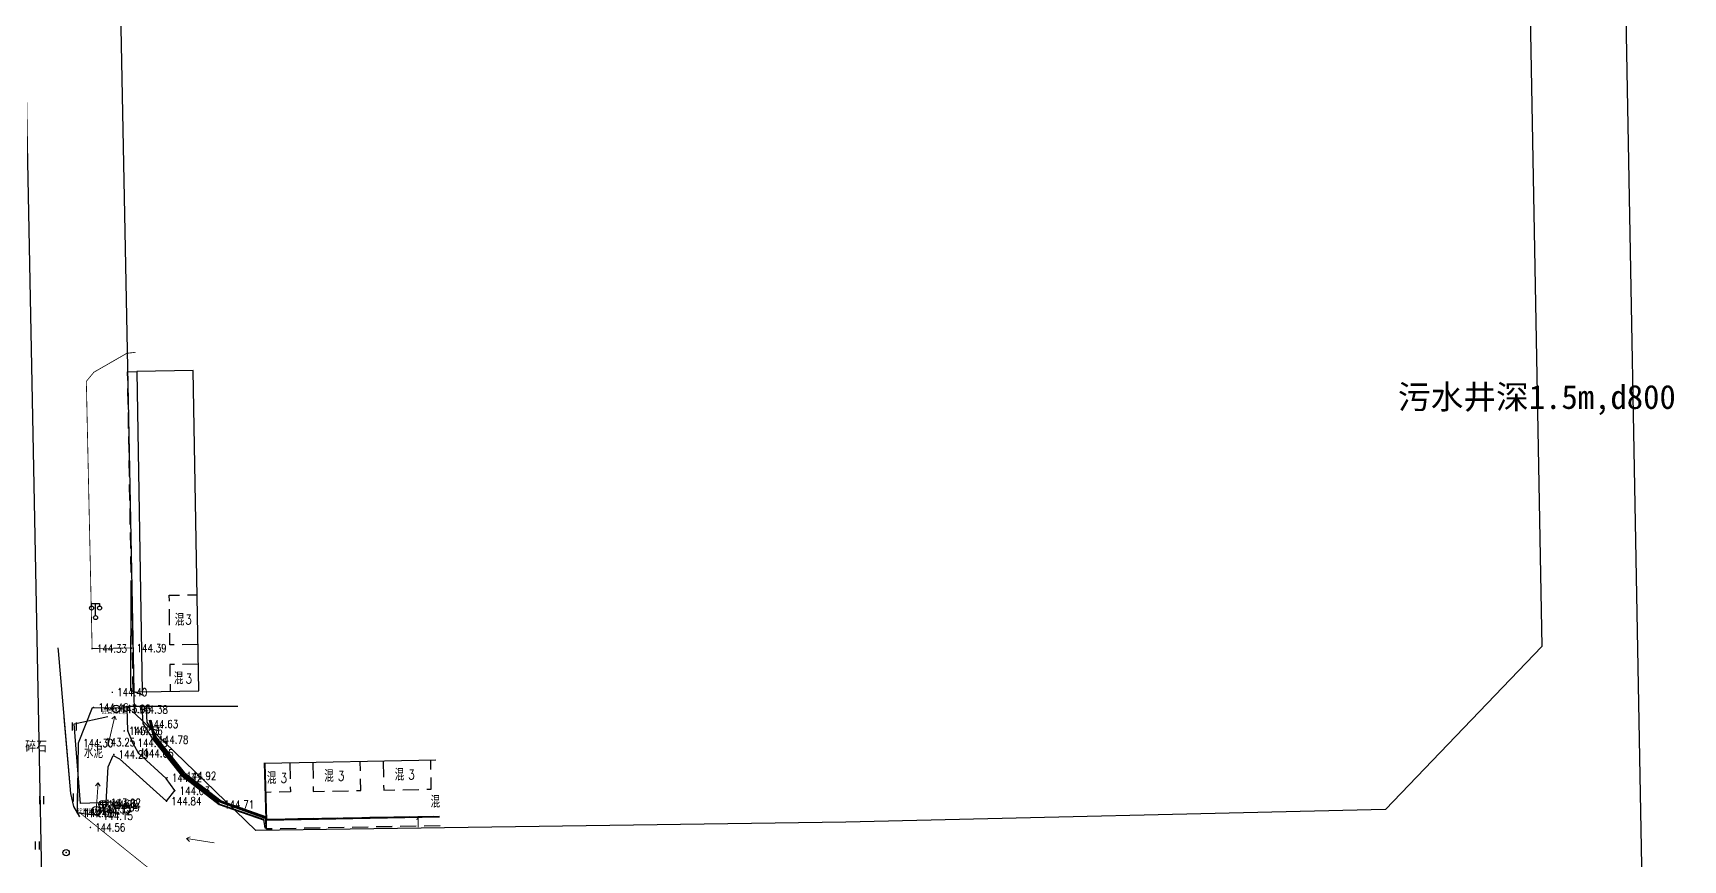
# Model space of a CAD drawing. Extents: x 529262 to 576451, y 2694391 to 2717535.
# Drawn here: x 563677.2 to 563883.4, y 2709334.2 to 2709437.5 of the extents above; entities that cross this region are included whole.
import ezdxf
from ezdxf.enums import TextEntityAlignment as Align
from ezdxf.xclip import XClip

# ---------------------------------------------------------------- set-up
doc = ezdxf.new("R2010")
doc.units = 0
doc.header["$XCLIPFRAME"] = 0
doc.linetypes.add('X5', pattern=[3, 2, -1])
for name, color, linetype in [('COMPONENT', 8, 'Continuous'), ('DLDW', 8, 'Continuous'), ('DLSS', 4, 'Continuous'), ('DMTZ', 8, 'Continuous'), ('GCD', 8, 'Continuous'), ('JMD', 8, 'Continuous'), ('KZD', 8, 'Continuous'), ('PP-COM', 7, 'Continuous'), ('RD-中线', 40, 'Continuous'), ('RD-红线', 7, 'Continuous'), ('ZBTZ', 8, 'Continuous'), ('ZJ', 7, 'Continuous')]:
    doc.layers.add(name, color=color, linetype=linetype)
doc.layers.add('SXSS', color=5, linetype='Continuous', lineweight=0)
doc.layers.add('现状管道深度（物探资料）', color=2, linetype='Continuous', plot=False)
doc.styles.add('HZ', font='rs.shx', dxfattribs={"width": 0.8, "bigfont": 'hztxt.shx'})
doc.styles.get("Standard").update_dxf_attribs({"font": '', "height": 2.5, "bigfont": 'smfs.shx'})
doc.styles.add('宋体', font='', dxfattribs={"width": 0.75})
doc.styles.get('Standard').set_extended_font_data('FangSong_GB2312')
doc.styles.get('宋体').set_extended_font_data('SimSun')
doc.linetypes.add('10421', pattern='A,2,[150,AAA.SHX,S=0.5,R=0,X=0,Y=0.5],1e-11', length=2)
doc.linetypes.add('1161', pattern='A,0,[149,AAA.SHX,S=0.15,R=0,X=0,Y=0],-1.6', length=1.6)
doc.linetypes.add('444', pattern='A,4.5,[145,AAA.SHX,S=1,R=0,X=0,Y=1],4.5,-0.5,[146,AAA.SHX,S=1,R=0,X=0,Y=0],-0.5', length=10)

# ---------------------------------------------------------------- blocks, each defined once
blk = doc.blocks.new('A$C19FD0107')
at = {"layer": 'RD-中线', "color": 8, "linetype": 'Continuous', "flags": 128}
blk.add_lwpolyline([(-7114.57, 14662.94), (-7124.46, 15200.21, 0.000824), (-7124.48, 15201.2), (-7126.39, 15289.25, -0.001188), (-7126.42, 15290.68), (-7134.81, 15786.15, -0.001971), (-7134.84, 15788.51), (-7135.46, 15856.79, -0.007213), (-7135.41, 15865.44), (-7130.8, 16098.5)], format="xyb", dxfattribs=at)
blk.add_lwpolyline([(-7325.56, 15239.3), (-7314.16, 14658.58)], dxfattribs=at)
at = {"layer": 'RD-红线', "color": 8, "linetype": 'Continuous', "flags": 128}
for points in [[(-7136.34, 15193.56), (-7132.23, 14970.26)], [(-7312.59, 15190.34), (-7312.5, 15185.46), (-7308.21, 14966.95), (-7308.11, 14961.98)], [(-7151.75, 14949.9), (-7219.21, 14948.29), (-7292.91, 14947.27)]]:
    blk.add_lwpolyline(points, dxfattribs=at)
at = {"layer": 'RD-红线', "color": 8}
for points in [[(-7151.75, 14949.9), (-7132.23, 14970.26, 0.412605)], [(-7308.11, 14961.98), (-7292.91, 14947.27, 0.412502)]]:
    blk.add_lwpolyline(points, format="xyb", dxfattribs=at)
blk = doc.blocks.new('gc121')
at = {"color": 8}
for p, q in [((-0.5, -1), (-0.5, 1)), ((0.5, -1), (0.5, 1))]:
    blk.add_line(p, q, dxfattribs=at)
blk = doc.blocks.new('gc086')
at = {"color": 8}
for p, q in [((0, 0), (7, 0)), ((7, 0), (6.18, 0.57)), ((7, 0), (6.18, -0.57))]:
    blk.add_line(p, q, dxfattribs=at)
blk = doc.blocks.new('GC200')
at = {"linetype": 'Continuous', "const_width": 0.2, "flags": 128}
blk.add_lwpolyline([(-0.1, 0, 1), (0.1, 0, 1)], format="xyb", close=True, dxfattribs=at)
blk = doc.blocks.new('gc097')
at = {"color": 8}
for p, q in [((-1, 2.9), (-1, 3.5)), ((-1, 3.5), (1, 3.5)), ((0, 0.5), (0, 3.5)), ((1, 3.5), (1, 2.9))]:
    blk.add_line(p, q, dxfattribs=at)
for centre in [(-1, 2.4), (0, 0), (1, 2.4)]:
    blk.add_circle(centre, 0.5, dxfattribs=at)
blk = doc.blocks.new('gc117')
at = {"color": 8}
blk.add_circle((0, 0), 0.8, dxfattribs=at)
blk.add_point((0, 0), dxfattribs=at)
blk = doc.blocks.new('gcbj0102')
for p, q in [((-1, 0), (1, 0)), ((0, -1), (0, 1))]:
    blk.add_line(p, q)
blk.add_circle((0, 0), 1)

msp = doc.modelspace()

# ---------------------------------------------------------------- linework, layer by layer
at = {"color": 8, "linetype": 'Continuous', "flags": 128}
msp.add_lwpolyline([(563688.93, 2709353.407), (563702.837, 2709353.419)], dxfattribs=at)
msp.add_lwpolyline([(563688.93, 2709353.407), (563702.837, 2709353.419)], dxfattribs=at)
at = {"color": 8, "linetype": 'Continuous'}
for centre, radius in [((563687.609, 2709353.058, 119.43), 0.477), ((563687.609, 2709353.058, 119.43), 0.477), ((563685.135, 2709340.353, 119.6), 0.52), ((563685.135, 2709340.353, 119.6), 0.52)]:
    msp.add_circle(centre, radius, dxfattribs=at)
at = {"layer": 'DLSS', "linetype": 'Continuous', "const_width": 0.1, "flags": 128}
for points in [[(563690.05, 2709397.624), (563688.954, 2709397.497), (563684.843, 2709395.139), (563683.893, 2709393.994), (563684.616, 2709360.604), (563689.575, 2709360.672)], [(563690.05, 2709397.624), (563688.954, 2709397.497), (563684.843, 2709395.139), (563683.893, 2709393.994), (563684.616, 2709360.604), (563689.575, 2709360.672)], [(563694.58, 2709330.824), (563683.08, 2709340.071)], [(563694.58, 2709330.824), (563683.08, 2709340.071)]]:
    msp.add_lwpolyline(points, dxfattribs=at)
at = {"layer": 'DLSS', "linetype": 'Continuous', "elevation": -4.011, "flags": 128}
msp.add_lwpolyline([(563684.614, 2709360.673, 0.1, 0.1, 0), (563684.616, 2709360.654, 0, 0, 0), (563677.889, 2709360.743, 0, 0, 0), (563678.953, 2709305.596, 0, 0, 0)], format="xyseb", dxfattribs=at)
msp.add_lwpolyline([(563684.614, 2709360.673, 0.1, 0.1, 0), (563684.616, 2709360.654, 0, 0, 0), (563677.889, 2709360.743, 0, 0, 0), (563678.953, 2709305.596, 0, 0, 0)], format="xyseb", dxfattribs=at)
at = {"layer": 'DLSS', "linetype": 'Continuous', "flags": 128}
for points in [[(563683.063, 2709339.585), (563682.321, 2709340.852), (563681.961, 2709342.475), (563680.399, 2709360.334), (563680.365, 2709360.695)], [(563683.063, 2709339.585), (563682.321, 2709340.852), (563681.961, 2709342.475), (563680.399, 2709360.334), (563680.365, 2709360.695)], [(563683.063, 2709339.585), (563682.321, 2709340.852), (563681.961, 2709342.475), (563681.13, 2709351.973)]]:
    msp.add_lwpolyline(points, dxfattribs=at)
at = {"layer": 'DMTZ', "linetype": '10421', "flags": 128}
for points in [[(563686.355, 2709341.356), (563686.24, 2709340.786), (563685.364, 2709339.719), (563682.803, 2709340.039), (563682.903, 2709348.811), (563684.672, 2709353.237), (563689.003, 2709353.175)], [(563686.355, 2709341.356), (563686.24, 2709340.786), (563685.364, 2709339.719), (563682.803, 2709340.039), (563682.903, 2709348.811), (563684.672, 2709353.237), (563689.003, 2709353.175)], [(563686.355, 2709341.356), (563686.636, 2709345.838), (563687.255, 2709347.228), (563688.045, 2709346.8), (563693.922, 2709341.545), (563694.962, 2709342.847), (563693.87, 2709344.352), (563690.425, 2709347.518), (563689.686, 2709348.823), (563689.083, 2709350.337), (563689.003, 2709353.175)], [(563686.355, 2709341.356), (563686.636, 2709345.838), (563687.255, 2709347.228), (563688.045, 2709346.8), (563693.922, 2709341.545), (563694.962, 2709342.847), (563693.87, 2709344.352), (563690.425, 2709347.518), (563689.686, 2709348.823), (563689.083, 2709350.337), (563689.003, 2709353.175)]]:
    msp.add_lwpolyline(points, dxfattribs=at)
at = {"layer": 'JMD', "linetype": 'Continuous'}
for p, q in [((563692.494, 2709348.862), (563692.885, 2709349.173)), ((563692.494, 2709348.862), (563692.885, 2709349.173)), ((563694.032, 2709347.314), (563694.151, 2709347.405)), ((563695.607, 2709344.949), (563695.998, 2709345.26)), ((563695.607, 2709344.949), (563695.998, 2709345.26)), ((563697.44, 2709343.716), (563697.529, 2709343.837)), ((563697.44, 2709343.716), (563697.529, 2709343.837)), ((563697.44, 2709343.716), (563697.529, 2709343.837)), ((563699.528, 2709341.859), (563699.832, 2709342.256)), ((563699.528, 2709341.859), (563699.832, 2709342.256)), ((563701.629, 2709341.061), (563701.68, 2709341.202)), ((563701.629, 2709341.061), (563701.68, 2709341.202)), ((563701.629, 2709341.061), (563701.68, 2709341.202)), ((563706.331, 2709339.361), (563706.382, 2709339.502))]:
    msp.add_line(p, q, dxfattribs=at)
at = {"layer": 'JMD', "linetype": 'X5', "elevation": 144.436}
msp.add_lwpolyline([(563690.882, 2709355.197), (563689.75, 2709355.101), (563689.055, 2709395.193), (563690.187, 2709395.216)], dxfattribs=at)
msp.add_lwpolyline([(563690.882, 2709355.197), (563689.75, 2709355.101), (563689.055, 2709395.193), (563690.187, 2709395.216)], dxfattribs=at)
at = {"layer": 'JMD', "linetype": 'Continuous', "flags": 128}
msp.add_lwpolyline([(563690.187, 2709395.216), (563690.882, 2709355.197), (563697.962, 2709355.327), (563697.242, 2709395.346)], close=True, dxfattribs=at)
msp.add_lwpolyline([(563690.187, 2709395.216), (563690.882, 2709355.197), (563697.962, 2709355.327), (563697.242, 2709395.346)], close=True, dxfattribs=at)
at = {"layer": 'JMD', "linetype": 'X5', "flags": 128}
for points, elevation in [([(563697.857, 2709361.106), (563694.327, 2709361.066), (563694.257, 2709367.269), (563697.744, 2709367.308)], -512.278), ([(563697.857, 2709361.106), (563694.327, 2709361.066), (563694.257, 2709367.269), (563697.744, 2709367.308)], -512.278), ([(563697.901, 2709358.636), (563694.327, 2709358.595), (563694.364, 2709355.261)], 144.532), ([(563697.901, 2709358.636), (563694.327, 2709358.595), (563694.364, 2709355.261)], 144.532), ([(563709.322, 2709346.304), (563709.388, 2709342.699), (563706.308, 2709342.618)], -511.287), ([(563712.182, 2709346.354), (563712.248, 2709342.752), (563718.189, 2709342.861), (563718.123, 2709346.465)], -511.24), ([(563720.991, 2709346.516), (563721.057, 2709342.914), (563726.998, 2709343.023), (563726.932, 2709346.627)], -511.268)]:
    msp.add_lwpolyline(points, dxfattribs=dict(at, elevation=elevation))
at = {"layer": 'JMD', "linetype": 'Continuous', "flags": 128}
for points in [[(563690.835, 2709353.409), (563690.967, 2709351.248), (563692.245, 2709349.174), (563695.777, 2709344.735), (563700.508, 2709341.108), (563706.128, 2709339.15)], [(563690.835, 2709353.409), (563690.967, 2709351.248), (563692.245, 2709349.174), (563695.777, 2709344.735), (563700.508, 2709341.108), (563706.128, 2709339.15)], [(563691.334, 2709353.439), (563691.458, 2709351.404), (563692.655, 2709349.462), (563696.13, 2709345.094), (563700.748, 2709341.554), (563706.293, 2709339.622)], [(563691.334, 2709353.439), (563691.458, 2709351.404), (563692.655, 2709349.462), (563696.13, 2709345.094), (563700.748, 2709341.554), (563706.293, 2709339.622)], [(563706.123, 2709346.314), (563706.311, 2709339.275), (563728.04, 2709339.668)], [(563727.564, 2709346.641), (563706.213, 2709346.246), (563706.4, 2709339.161), (563728.046, 2709339.583)], [(563706.044, 2709339.274), (563706.193, 2709338.173)]]:
    msp.add_lwpolyline(points, dxfattribs=at)
at = {"layer": 'JMD', "linetype": '444', "flags": 128}
msp.add_lwpolyline([(563691.752, 2709351.642), (563692.348, 2709349.267), (563695.754, 2709344.892), (563700.593, 2709341.136), (563706.044, 2709339.274)], dxfattribs=at)
at = {"layer": 'JMD', "linetype": 'Continuous'}
for points in [[(563691.815, 2709351.639), (563692.362, 2709349.49), (563695.932, 2709344.838), (563700.424, 2709341.497), (563706.331, 2709339.361)], [(563691.971, 2709351.634), (563692.499, 2709349.557), (563696.038, 2709344.946), (563700.495, 2709341.631), (563706.382, 2709339.502)]]:
    msp.add_lwpolyline(points, dxfattribs=at)
at = {"layer": 'JMD', "linetype": 'X5', "flags": 128}
msp.add_lwpolyline([(563728.124, 2709338.448), (563706.349, 2709338.054), (563706.311, 2709339.275), (563728.04, 2709339.668)], dxfattribs=at)
at = {"layer": 'JMD', "linetype": 'X5'}
msp.add_lwpolyline([(563728.123, 2709338.462), (563706.391, 2709338.033), (563706.4, 2709339.161)], dxfattribs=at)
at = {"layer": 'ZBTZ', "elevation": 145.015, "flags": 128}
msp.add_lwpolyline([(563690.965, 2709354.782), (563689.457, 2709355.358), (563689.516, 2709369.044)], dxfattribs=at)
msp.add_lwpolyline([(563690.965, 2709354.782), (563689.457, 2709355.358), (563689.516, 2709369.044)], dxfattribs=at)
at = {"layer": 'ZBTZ', "linetype": '1161'}
msp.add_lwpolyline([(563687.79, 2709341.409), (563683.146, 2709341.224), (563682.354, 2709351.207), (563686.576, 2709352.1)], dxfattribs=at)

# ---------------------------------------------------------------- block references
at = {"layer": 'COMPONENT', "linetype": 'Continuous', "xscale": 0.5, "yscale": 0.5}
msp.add_blockref('gcbj0102', (563685.954, 2709341.122), dxfattribs=at)
msp.add_blockref('gcbj0102', (563685.954, 2709341.122), dxfattribs=at)
at = {"layer": 'DLDW', "color": 252, "linetype": 'Continuous', "xscale": 0.5, "yscale": 0.5}
msp.add_blockref('gc097', (563685.048, 2709364.464, 144.339), dxfattribs=at)
msp.add_blockref('gc097', (563685.048, 2709364.464, 144.339), dxfattribs=at)
at = {"layer": 'GCD', "color": 3, "linetype": 'Continuous'}
ref = msp.add_blockref('GC200', (563684.604, 2709360.588, 144.328), dxfattribs=dict(at, xscale=0.5, yscale=0.5, zscale=0.5))
ref.add_attrib('height', '144.33', dxfattribs={"linetype": 'Continuous', "height": 1, "style": 'HZ', "width": 0.8}).set_placement((563685.204, 2709360.588, 144.328), align=Align.MIDDLE_LEFT)
ref = msp.add_blockref('GC200', (563684.604, 2709360.588, 144.328), dxfattribs=dict(at, xscale=0.5, yscale=0.5, zscale=0.5))
ref.add_attrib('height', '144.33', dxfattribs={"linetype": 'Continuous', "height": 1, "style": 'HZ', "width": 0.8}).set_placement((563685.204, 2709360.588, 144.328), align=Align.MIDDLE_LEFT)
ref = msp.add_blockref('GC200', (563689.563, 2709360.656, 144.391), dxfattribs=dict(at, xscale=0.5, yscale=0.5, zscale=0.5))
ref.add_attrib('height', '144.39', dxfattribs={"linetype": 'Continuous', "height": 1, "style": 'HZ', "width": 0.8}).set_placement((563690.163, 2709360.656, 144.391), align=Align.MIDDLE_LEFT)
ref = msp.add_blockref('GC200', (563689.563, 2709360.656, 144.391), dxfattribs=dict(at, xscale=0.5, yscale=0.5, zscale=0.5))
ref.add_attrib('height', '144.39', dxfattribs={"linetype": 'Continuous', "height": 1, "style": 'HZ', "width": 0.8}).set_placement((563690.163, 2709360.656, 144.391), align=Align.MIDDLE_LEFT)
ref = msp.add_blockref('GC200', (563684.791, 2709353.249, 144.457), dxfattribs=dict(at, xscale=0.5, yscale=0.5, zscale=0.5))
ref.add_attrib('height', '144.46', dxfattribs={"linetype": 'Continuous', "height": 1, "style": 'HZ', "width": 0.8}).set_placement((563685.391, 2709353.249, 144.457), align=Align.MIDDLE_LEFT)
ref = msp.add_blockref('GC200', (563684.791, 2709353.249, 144.457), dxfattribs=dict(at, xscale=0.5, yscale=0.5, zscale=0.5))
ref.add_attrib('height', '144.46', dxfattribs={"linetype": 'Continuous', "height": 1, "style": 'HZ', "width": 0.8}).set_placement((563685.391, 2709353.249, 144.457), align=Align.MIDDLE_LEFT)
ref = msp.add_blockref('GC200', (563687.138, 2709355.132, 144.401), dxfattribs=dict(at, xscale=0.5, yscale=0.5, zscale=0.5))
ref.add_attrib('height', '144.40', dxfattribs={"linetype": 'Continuous', "height": 1, "style": 'HZ', "width": 0.8}).set_placement((563687.738, 2709355.132, 144.401), align=Align.MIDDLE_LEFT)
ref = msp.add_blockref('GC200', (563687.138, 2709355.132, 144.401), dxfattribs=dict(at, xscale=0.5, yscale=0.5, zscale=0.5))
ref.add_attrib('height', '144.40', dxfattribs={"linetype": 'Continuous', "height": 1, "style": 'HZ', "width": 0.8}).set_placement((563687.738, 2709355.132, 144.401), align=Align.MIDDLE_LEFT)
ref = msp.add_blockref('GC200', (563687.554, 2709353.068, 143.084), dxfattribs=dict(at, xscale=0.5, yscale=0.5, zscale=0.5))
ref.add_attrib('height', '143.08', dxfattribs={"linetype": 'Continuous', "height": 1, "style": 'HZ', "width": 0.8}).set_placement((563688.154, 2709353.068, 143.084), align=Align.MIDDLE_LEFT)
ref = msp.add_blockref('GC200', (563687.554, 2709353.068, 143.084), dxfattribs=dict(at, xscale=0.5, yscale=0.5, zscale=0.5))
ref.add_attrib('height', '143.08', dxfattribs={"linetype": 'Continuous', "height": 1, "style": 'HZ', "width": 0.8}).set_placement((563688.154, 2709353.068, 143.084), align=Align.MIDDLE_LEFT)
ref = msp.add_blockref('GC200', (563687.605, 2709353.042, 143.953), dxfattribs=dict(at, xscale=0.5, yscale=0.5, zscale=0.5))
ref.add_attrib('height', '143.95', dxfattribs={"linetype": 'Continuous', "height": 1, "style": 'HZ', "width": 0.8}).set_placement((563688.205, 2709353.042, 143.953), align=Align.MIDDLE_LEFT)
ref = msp.add_blockref('GC200', (563687.605, 2709353.042, 143.953), dxfattribs=dict(at, xscale=0.5, yscale=0.5, zscale=0.5))
ref.add_attrib('height', '143.95', dxfattribs={"linetype": 'Continuous', "height": 1, "style": 'HZ', "width": 0.8}).set_placement((563688.205, 2709353.042, 143.953), align=Align.MIDDLE_LEFT)
ref = msp.add_blockref('GC200', (563689.715, 2709352.981, 144.378), dxfattribs=dict(at, xscale=0.5, yscale=0.5, zscale=0.5))
ref.add_attrib('height', '144.38', dxfattribs={"linetype": 'Continuous', "height": 1, "style": 'HZ', "width": 0.8}).set_placement((563690.315, 2709352.981, 144.378), align=Align.MIDDLE_LEFT)
ref = msp.add_blockref('GC200', (563689.715, 2709352.981, 144.378), dxfattribs=dict(at, xscale=0.5, yscale=0.5, zscale=0.5))
ref.add_attrib('height', '144.38', dxfattribs={"linetype": 'Continuous', "height": 1, "style": 'HZ', "width": 0.8}).set_placement((563690.315, 2709352.981, 144.378), align=Align.MIDDLE_LEFT)
ref = msp.add_blockref('GC200', (563691.006, 2709351.171, 144.627), dxfattribs=dict(at, xscale=0.5, yscale=0.5, zscale=0.5))
ref.add_attrib('height', '144.63', dxfattribs={"linetype": 'Continuous', "height": 1, "style": 'HZ', "width": 0.8}).set_placement((563691.606, 2709351.171, 144.627), align=Align.MIDDLE_LEFT)
ref = msp.add_blockref('GC200', (563691.006, 2709351.171, 144.627), dxfattribs=dict(at, xscale=0.5, yscale=0.5, zscale=0.5))
ref.add_attrib('height', '144.63', dxfattribs={"linetype": 'Continuous', "height": 1, "style": 'HZ', "width": 0.8}).set_placement((563691.606, 2709351.171, 144.627), align=Align.MIDDLE_LEFT)
ref = msp.add_blockref('GC200', (563688.627, 2709350.303, 143.534), dxfattribs=dict(at, xscale=0.5, yscale=0.5, zscale=0.5))
ref.add_attrib('height', '143.53', dxfattribs={"linetype": 'Continuous', "height": 1, "style": 'HZ', "width": 0.8}).set_placement((563689.227, 2709350.303, 143.534), align=Align.MIDDLE_LEFT)
ref = msp.add_blockref('GC200', (563688.627, 2709350.303, 143.534), dxfattribs=dict(at, xscale=0.5, yscale=0.5, zscale=0.5))
ref.add_attrib('height', '143.53', dxfattribs={"linetype": 'Continuous', "height": 1, "style": 'HZ', "width": 0.8}).set_placement((563689.227, 2709350.303, 143.534), align=Align.MIDDLE_LEFT)
ref = msp.add_blockref('GC200', (563689.071, 2709350.321, 144.559), dxfattribs=dict(at, xscale=0.5, yscale=0.5, zscale=0.5))
ref.add_attrib('height', '144.56', dxfattribs={"linetype": 'Continuous', "height": 1, "style": 'HZ', "width": 0.8}).set_placement((563689.671, 2709350.321, 144.559), align=Align.MIDDLE_LEFT)
ref = msp.add_blockref('GC200', (563689.071, 2709350.321, 144.559), dxfattribs=dict(at, xscale=0.5, yscale=0.5, zscale=0.5))
ref.add_attrib('height', '144.56', dxfattribs={"linetype": 'Continuous', "height": 1, "style": 'HZ', "width": 0.8}).set_placement((563689.671, 2709350.321, 144.559), align=Align.MIDDLE_LEFT)
ref = msp.add_blockref('GC200', (563692.275, 2709349.213, 144.776), dxfattribs=dict(at, xscale=0.5, yscale=0.5, zscale=0.5))
ref.add_attrib('height', '144.78', dxfattribs={"linetype": 'Continuous', "height": 1, "style": 'HZ', "width": 0.8}).set_placement((563692.875, 2709349.213, 144.776), align=Align.MIDDLE_LEFT)
ref = msp.add_blockref('GC200', (563692.275, 2709349.213, 144.776), dxfattribs=dict(at, xscale=0.5, yscale=0.5, zscale=0.5))
ref.add_attrib('height', '144.78', dxfattribs={"linetype": 'Continuous', "height": 1, "style": 'HZ', "width": 0.8}).set_placement((563692.875, 2709349.213, 144.776), align=Align.MIDDLE_LEFT)
ref = msp.add_blockref('GC200', (563682.891, 2709348.795, 144.304), dxfattribs=dict(at, xscale=0.5, yscale=0.5, zscale=0.5))
ref.add_attrib('height', '144.30', dxfattribs={"linetype": 'Continuous', "height": 1, "style": 'HZ', "width": 0.8}).set_placement((563683.491, 2709348.795, 144.304), align=Align.MIDDLE_LEFT)
ref = msp.add_blockref('GC200', (563682.891, 2709348.795, 144.304), dxfattribs=dict(at, xscale=0.5, yscale=0.5, zscale=0.5))
ref.add_attrib('height', '144.30', dxfattribs={"linetype": 'Continuous', "height": 1, "style": 'HZ', "width": 0.8}).set_placement((563683.491, 2709348.795, 144.304), align=Align.MIDDLE_LEFT)
ref = msp.add_blockref('GC200', (563685.632, 2709348.887, 143.246), dxfattribs=dict(at, xscale=0.5, yscale=0.5, zscale=0.5))
ref.add_attrib('height', '143.25', dxfattribs={"linetype": 'Continuous', "height": 1, "style": 'HZ', "width": 0.8}).set_placement((563686.232, 2709348.887, 143.246), align=Align.MIDDLE_LEFT)
ref = msp.add_blockref('GC200', (563685.632, 2709348.887, 143.246), dxfattribs=dict(at, xscale=0.5, yscale=0.5, zscale=0.5))
ref.add_attrib('height', '143.25', dxfattribs={"linetype": 'Continuous', "height": 1, "style": 'HZ', "width": 0.8}).set_placement((563686.232, 2709348.887, 143.246), align=Align.MIDDLE_LEFT)
ref = msp.add_blockref('GC200', (563687.33, 2709347.368, 144.285), dxfattribs=dict(at, xscale=0.5, yscale=0.5, zscale=0.5))
ref.add_attrib('height', '144.29', dxfattribs={"linetype": 'Continuous', "height": 1, "style": 'HZ', "width": 0.8}).set_placement((563687.93, 2709347.368, 144.285), align=Align.MIDDLE_LEFT)
ref = msp.add_blockref('GC200', (563687.33, 2709347.368, 144.285), dxfattribs=dict(at, xscale=0.5, yscale=0.5, zscale=0.5))
ref.add_attrib('height', '144.29', dxfattribs={"linetype": 'Continuous', "height": 1, "style": 'HZ', "width": 0.8}).set_placement((563687.93, 2709347.368, 144.285), align=Align.MIDDLE_LEFT)
ref = msp.add_blockref('GC200', (563689.674, 2709348.807, 144.649), dxfattribs=dict(at, xscale=0.5, yscale=0.5, zscale=0.5))
ref.add_attrib('height', '144.65', dxfattribs={"linetype": 'Continuous', "height": 1, "style": 'HZ', "width": 0.8}).set_placement((563690.274, 2709348.807, 144.649), align=Align.MIDDLE_LEFT)
ref = msp.add_blockref('GC200', (563689.674, 2709348.807, 144.649), dxfattribs=dict(at, xscale=0.5, yscale=0.5, zscale=0.5))
ref.add_attrib('height', '144.65', dxfattribs={"linetype": 'Continuous', "height": 1, "style": 'HZ', "width": 0.8}).set_placement((563690.274, 2709348.807, 144.649), align=Align.MIDDLE_LEFT)
ref = msp.add_blockref('GC200', (563690.413, 2709347.502, 144.647), dxfattribs=dict(at, xscale=0.5, yscale=0.5, zscale=0.5))
ref.add_attrib('height', '144.65', dxfattribs={"linetype": 'Continuous', "height": 1, "style": 'HZ', "width": 0.8}).set_placement((563691.013, 2709347.502, 144.647), align=Align.MIDDLE_LEFT)
ref = msp.add_blockref('GC200', (563690.413, 2709347.502, 144.647), dxfattribs=dict(at, xscale=0.5, yscale=0.5, zscale=0.5))
ref.add_attrib('height', '144.65', dxfattribs={"linetype": 'Continuous', "height": 1, "style": 'HZ', "width": 0.8}).set_placement((563691.013, 2709347.502, 144.647), align=Align.MIDDLE_LEFT)
ref = msp.add_blockref('GC200', (563693.979, 2709344.453, 144.724), dxfattribs=dict(at, xscale=0.5, yscale=0.5, zscale=0.5))
ref.add_attrib('height', '144.72', dxfattribs={"linetype": 'Continuous', "height": 1, "style": 'HZ', "width": 0.8}).set_placement((563694.579, 2709344.453, 144.724), align=Align.MIDDLE_LEFT)
ref = msp.add_blockref('GC200', (563693.979, 2709344.453, 144.724), dxfattribs=dict(at, xscale=0.5, yscale=0.5, zscale=0.5))
ref.add_attrib('height', '144.72', dxfattribs={"linetype": 'Continuous', "height": 1, "style": 'HZ', "width": 0.8}).set_placement((563694.579, 2709344.453, 144.724), align=Align.MIDDLE_LEFT)
ref = msp.add_blockref('GC200', (563694.95, 2709342.831, 144.025), dxfattribs=dict(at, xscale=0.5, yscale=0.5, zscale=0.5))
ref.add_attrib('height', '144.03', dxfattribs={"linetype": 'Continuous', "height": 1, "style": 'HZ', "width": 0.8}).set_placement((563695.55, 2709342.831, 144.025), align=Align.MIDDLE_LEFT)
ref = msp.add_blockref('GC200', (563694.95, 2709342.831, 144.025), dxfattribs=dict(at, xscale=0.5, yscale=0.5, zscale=0.5))
ref.add_attrib('height', '144.03', dxfattribs={"linetype": 'Continuous', "height": 1, "style": 'HZ', "width": 0.8}).set_placement((563695.55, 2709342.831, 144.025), align=Align.MIDDLE_LEFT)
ref = msp.add_blockref('GC200', (563695.771, 2709344.682, 144.915), dxfattribs=dict(at, xscale=0.5, yscale=0.5, zscale=0.5))
ref.add_attrib('height', '144.92', dxfattribs={"linetype": 'Continuous', "height": 1, "style": 'HZ', "width": 0.8}).set_placement((563696.371, 2709344.682, 144.915), align=Align.MIDDLE_LEFT)
ref = msp.add_blockref('GC200', (563695.771, 2709344.682, 144.915), dxfattribs=dict(at, xscale=0.5, yscale=0.5, zscale=0.5))
ref.add_attrib('height', '144.92', dxfattribs={"linetype": 'Continuous', "height": 1, "style": 'HZ', "width": 0.8}).set_placement((563696.371, 2709344.682, 144.915), align=Align.MIDDLE_LEFT)
ref = msp.add_blockref('GC200', (563685.65, 2709341.207, 143.655), dxfattribs=dict(at, xscale=0.5, yscale=0.5, zscale=0.5))
ref.add_attrib('height', '143.66', dxfattribs={"linetype": 'Continuous', "height": 1, "style": 'HZ', "width": 0.8}).set_placement((563686.25, 2709341.207, 143.655), align=Align.MIDDLE_LEFT)
ref = msp.add_blockref('GC200', (563685.65, 2709341.207, 143.655), dxfattribs=dict(at, xscale=0.5, yscale=0.5, zscale=0.5))
ref.add_attrib('height', '143.66', dxfattribs={"linetype": 'Continuous', "height": 1, "style": 'HZ', "width": 0.8}).set_placement((563686.25, 2709341.207, 143.655), align=Align.MIDDLE_LEFT)
ref = msp.add_blockref('GC200', (563685.958, 2709341.099, 144.021), dxfattribs=dict(at, xscale=0.5, yscale=0.5, zscale=0.5))
ref.add_attrib('height', '144.02', dxfattribs={"linetype": 'Continuous', "height": 1, "style": 'HZ', "width": 0.8}).set_placement((563686.558, 2709341.099, 144.021), align=Align.MIDDLE_LEFT)
ref = msp.add_blockref('GC200', (563685.958, 2709341.099, 144.021), dxfattribs=dict(at, xscale=0.5, yscale=0.5, zscale=0.5))
ref.add_attrib('height', '144.02', dxfattribs={"linetype": 'Continuous', "height": 1, "style": 'HZ', "width": 0.8}).set_placement((563686.558, 2709341.099, 144.021), align=Align.MIDDLE_LEFT)
ref = msp.add_blockref('GC200', (563686.228, 2709340.77, 144.087), dxfattribs=dict(at, xscale=0.5, yscale=0.5, zscale=0.5))
ref.add_attrib('height', '144.09', dxfattribs={"linetype": 'Continuous', "height": 1, "style": 'HZ', "width": 0.8}).set_placement((563686.828, 2709340.77, 144.087), align=Align.MIDDLE_LEFT)
ref = msp.add_blockref('GC200', (563686.228, 2709340.77, 144.087), dxfattribs=dict(at, xscale=0.5, yscale=0.5, zscale=0.5))
ref.add_attrib('height', '144.09', dxfattribs={"linetype": 'Continuous', "height": 1, "style": 'HZ', "width": 0.8}).set_placement((563686.828, 2709340.77, 144.087), align=Align.MIDDLE_LEFT)
ref = msp.add_blockref('GC200', (563686.343, 2709341.34, 143.923), dxfattribs=dict(at, xscale=0.5, yscale=0.5, zscale=0.5))
ref.add_attrib('height', '143.92', dxfattribs={"linetype": 'Continuous', "height": 1, "style": 'HZ', "width": 0.8}).set_placement((563686.943, 2709341.34, 143.923), align=Align.MIDDLE_LEFT)
ref = msp.add_blockref('GC200', (563686.343, 2709341.34, 143.923), dxfattribs=dict(at, xscale=0.5, yscale=0.5, zscale=0.5))
ref.add_attrib('height', '143.92', dxfattribs={"linetype": 'Continuous', "height": 1, "style": 'HZ', "width": 0.8}).set_placement((563686.943, 2709341.34, 143.923), align=Align.MIDDLE_LEFT)
ref = msp.add_blockref('GC200', (563693.91, 2709341.529, 144.841), dxfattribs=dict(at, xscale=0.5, yscale=0.5, zscale=0.5))
ref.add_attrib('height', '144.84', dxfattribs={"linetype": 'Continuous', "height": 1, "style": 'HZ', "width": 0.8}).set_placement((563694.51, 2709341.529, 144.841), align=Align.MIDDLE_LEFT)
ref = msp.add_blockref('GC200', (563693.91, 2709341.529, 144.841), dxfattribs=dict(at, xscale=0.5, yscale=0.5, zscale=0.5))
ref.add_attrib('height', '144.84', dxfattribs={"linetype": 'Continuous', "height": 1, "style": 'HZ', "width": 0.8}).set_placement((563694.51, 2709341.529, 144.841), align=Align.MIDDLE_LEFT)
ref = msp.add_blockref('GC200', (563700.496, 2709341.094, 144.707), dxfattribs=dict(at, xscale=0.5, yscale=0.5, zscale=0.5))
ref.add_attrib('height', '144.71', dxfattribs={"linetype": 'Continuous', "height": 1, "style": 'HZ', "width": 0.8}).set_placement((563701.096, 2709341.094, 144.707), align=Align.MIDDLE_LEFT)
ref = msp.add_blockref('GC200', (563700.496, 2709341.094, 144.707), dxfattribs=dict(at, xscale=0.5, yscale=0.5, zscale=0.5))
ref.add_attrib('height', '144.71', dxfattribs={"linetype": 'Continuous', "height": 1, "style": 'HZ', "width": 0.8}).set_placement((563701.096, 2709341.094, 144.707), align=Align.MIDDLE_LEFT)
ref = msp.add_blockref('GC200', (563682.791, 2709340.023, 144.477), dxfattribs=dict(at, xscale=0.5, yscale=0.5, zscale=0.5))
ref.add_attrib('height', '144.48', dxfattribs={"linetype": 'Continuous', "height": 1, "style": 'HZ', "width": 0.8}).set_placement((563683.391, 2709340.023, 144.477), align=Align.MIDDLE_LEFT)
ref = msp.add_blockref('GC200', (563682.791, 2709340.023, 144.477), dxfattribs=dict(at, xscale=0.5, yscale=0.5, zscale=0.5))
ref.add_attrib('height', '144.48', dxfattribs={"linetype": 'Continuous', "height": 1, "style": 'HZ', "width": 0.8}).set_placement((563683.391, 2709340.023, 144.477), align=Align.MIDDLE_LEFT)
ref = msp.add_blockref('GC200', (563683.068, 2709340.055, 144.497), dxfattribs=dict(at, xscale=0.5, yscale=0.5, zscale=0.5))
ref.add_attrib('height', '144.50', dxfattribs={"linetype": 'Continuous', "height": 1, "style": 'HZ', "width": 0.8}).set_placement((563683.668, 2709340.055, 144.497), align=Align.MIDDLE_LEFT)
ref = msp.add_blockref('GC200', (563683.068, 2709340.055, 144.497), dxfattribs=dict(at, xscale=0.5, yscale=0.5, zscale=0.5))
ref.add_attrib('height', '144.50', dxfattribs={"linetype": 'Continuous', "height": 1, "style": 'HZ', "width": 0.8}).set_placement((563683.668, 2709340.055, 144.497), align=Align.MIDDLE_LEFT)
ref = msp.add_blockref('GC200', (563685.077, 2709340.533, 143.354), dxfattribs=dict(at, xscale=0.5, yscale=0.5, zscale=0.5))
ref.add_attrib('height', '143.35', dxfattribs={"linetype": 'Continuous', "height": 1, "style": 'HZ', "width": 0.8}).set_placement((563685.677, 2709340.533, 143.354), align=Align.MIDDLE_LEFT)
ref = msp.add_blockref('GC200', (563685.077, 2709340.533, 143.354), dxfattribs=dict(at, xscale=0.5, yscale=0.5, zscale=0.5))
ref.add_attrib('height', '143.35', dxfattribs={"linetype": 'Continuous', "height": 1, "style": 'HZ', "width": 0.8}).set_placement((563685.677, 2709340.533, 143.354), align=Align.MIDDLE_LEFT)
ref = msp.add_blockref('GC200', (563685.123, 2709340.337, 144.123), dxfattribs=dict(at, xscale=0.5, yscale=0.5, zscale=0.5))
ref.add_attrib('height', '144.12', dxfattribs={"linetype": 'Continuous', "height": 1, "style": 'HZ', "width": 0.8}).set_placement((563685.723, 2709340.337, 144.123), align=Align.MIDDLE_LEFT)
ref = msp.add_blockref('GC200', (563685.123, 2709340.337, 144.123), dxfattribs=dict(at, xscale=0.5, yscale=0.5, zscale=0.5))
ref.add_attrib('height', '144.12', dxfattribs={"linetype": 'Continuous', "height": 1, "style": 'HZ', "width": 0.8}).set_placement((563685.723, 2709340.337, 144.123), align=Align.MIDDLE_LEFT)
ref = msp.add_blockref('GC200', (563685.352, 2709339.703, 144.147), dxfattribs=dict(at, xscale=0.5, yscale=0.5, zscale=0.5))
ref.add_attrib('height', '144.15', dxfattribs={"linetype": 'Continuous', "height": 1, "style": 'HZ', "width": 0.8}).set_placement((563685.952, 2709339.703, 144.147), align=Align.MIDDLE_LEFT)
ref = msp.add_blockref('GC200', (563685.352, 2709339.703, 144.147), dxfattribs=dict(at, xscale=0.5, yscale=0.5, zscale=0.5))
ref.add_attrib('height', '144.15', dxfattribs={"linetype": 'Continuous', "height": 1, "style": 'HZ', "width": 0.8}).set_placement((563685.952, 2709339.703, 144.147), align=Align.MIDDLE_LEFT)
ref = msp.add_blockref('GC200', (563684.399, 2709338.245, 144.557), dxfattribs=dict(at, xscale=0.5, yscale=0.5, zscale=0.5))
ref.add_attrib('height', '144.56', dxfattribs={"linetype": 'Continuous', "height": 1, "style": 'HZ', "width": 0.8}).set_placement((563684.999, 2709338.245, 144.557), align=Align.MIDDLE_LEFT)
ref = msp.add_blockref('GC200', (563684.399, 2709338.245, 144.557), dxfattribs=dict(at, xscale=0.5, yscale=0.5, zscale=0.5))
ref.add_attrib('height', '144.56', dxfattribs={"linetype": 'Continuous', "height": 1, "style": 'HZ', "width": 0.8}).set_placement((563684.999, 2709338.245, 144.557), align=Align.MIDDLE_LEFT)
at = {"layer": 'KZD', "linetype": 'Continuous', "xscale": 0.5, "yscale": 0.5}
msp.add_blockref('gc117', (563681.363, 2709335.098, 144.677), dxfattribs=at)
at = {"layer": 'PP-COM'}
ref = msp.add_blockref('A$C19FD0107', (570997.993, 2694390.603), dxfattribs=at)
XClip(ref).set_block_clipping_path([(-9366.4383134884, 14428.6043910822), (-3328.4480743363, 17452.7484863754)])
at = {"layer": 'SXSS', "color": 8, "linetype": 'Continuous'}
for p, xscale, yscale, zscale, rotation in [((563686.673, 2709348.737), 0.4999999999448229, 0.4999999999448229, 0.4999999999448229, 77.12799487881426), ((563686.673, 2709348.737), 0.4999999999448229, 0.4999999999448229, 0.4999999999448229, 77.12799487881426), ((563685.141, 2709340.33), 0.4999999998668475, 0.4999999998668475, 0.4999999998668475, 86.3190833323501), ((563685.141, 2709340.33), 0.4999999998668475, 0.4999999998668475, 0.4999999998668475, 86.3190833323501), ((563699.867, 2709336.325), 0.5000000000490673, 0.5000000000490673, 0.5000000000490673, 171.3850930032636)]:
    msp.add_blockref('gc086', p, dxfattribs=dict(at, xscale=xscale, yscale=yscale, zscale=zscale, rotation=rotation))
at = {"layer": 'ZBTZ', "linetype": 'Continuous', "xscale": 0.5, "yscale": 0.5}
for p in [(563682.423, 2709350.869), (563691.216, 2709347.596), (563691.216, 2709347.596), (563691.216, 2709347.596), (563678.335, 2709341.666), (563682.545, 2709341.987), (563682.545, 2709341.987), (563682.545, 2709341.987), (563677.772, 2709335.986)]:
    msp.add_blockref('gc121', p, dxfattribs=at)

# ---------------------------------------------------------------- texts
at = {"layer": 'DLSS', "color": 8, "linetype": 'Continuous', "style": '宋体', "width": 0.8}
msp.add_text('碎石', height=1.25, dxfattribs=at).set_placement((563677.621, 2709348.434), align=Align.MIDDLE)
at = {"layer": 'JMD', "linetype": 'Continuous', "style": 'HZ', "width": 0.8}
for p in [(563696.149, 2709364.205, -512.278), (563696.149, 2709364.205, -512.278), (563696.019, 2709356.899, 144.532), (563696.019, 2709356.899, 144.532), (563714.822, 2709344.687, -0.162), (563723.631, 2709344.849, -0.19), (563707.651, 2709344.432, 511.334), (563728.109, 2709341.47)]:
    msp.add_text('混', height=1.5, dxfattribs=at).set_placement(p, align=Align.MIDDLE_RIGHT)
for s, p in [('3', (563696.241, 2709364.218, -513.115)), ('3', (563696.241, 2709364.218, -513.115)), ('3', (563696.275, 2709356.847, 144.532)), ('3', (563696.275, 2709356.847, 144.532)), ('3', (563724.131, 2709344.849, -0.19)), ('3', (563708.151, 2709344.432, 511.334)), ('3', (563715.322, 2709344.687, -0.162)), ('1', (563724.906, 2709338.863))]:
    msp.add_text(s, height=1.2, dxfattribs=at).set_placement(p, align=Align.MIDDLE_LEFT)
at = {"layer": 'JMD', "linetype": 'Continuous', "style": '宋体'}
for p in [(563687.36, 2709352.722, 119.43), (563687.36, 2709352.722, 119.43), (563684.333, 2709340.368, 119.43), (563684.333, 2709340.368, 119.43)]:
    msp.add_text('砼直径1米', height=0.5, dxfattribs=at).set_placement(p, align=Align.MIDDLE)
at = {"layer": 'ZJ', "color": 8, "linetype": 'Continuous', "style": 'HZ', "width": 0.8}
msp.add_text('水泥', height=1.5, dxfattribs=at).set_placement((563684.784, 2709347.734), align=Align.MIDDLE)
msp.add_text('水泥', height=1.5, dxfattribs=at).set_placement((563684.784, 2709347.734), align=Align.MIDDLE)
msp.add_text('水泥', height=1.5, dxfattribs=at).set_placement((563684.784, 2709347.734), align=Align.MIDDLE)
at = {"layer": '现状管道深度（物探资料）'}
msp.add_text('污水井深1.5m,d800', height=3, dxfattribs=at).set_placement((563865.15, 2709392.045), align=Align.MIDDLE_CENTER)

doc.saveas('drawing.dxf')
